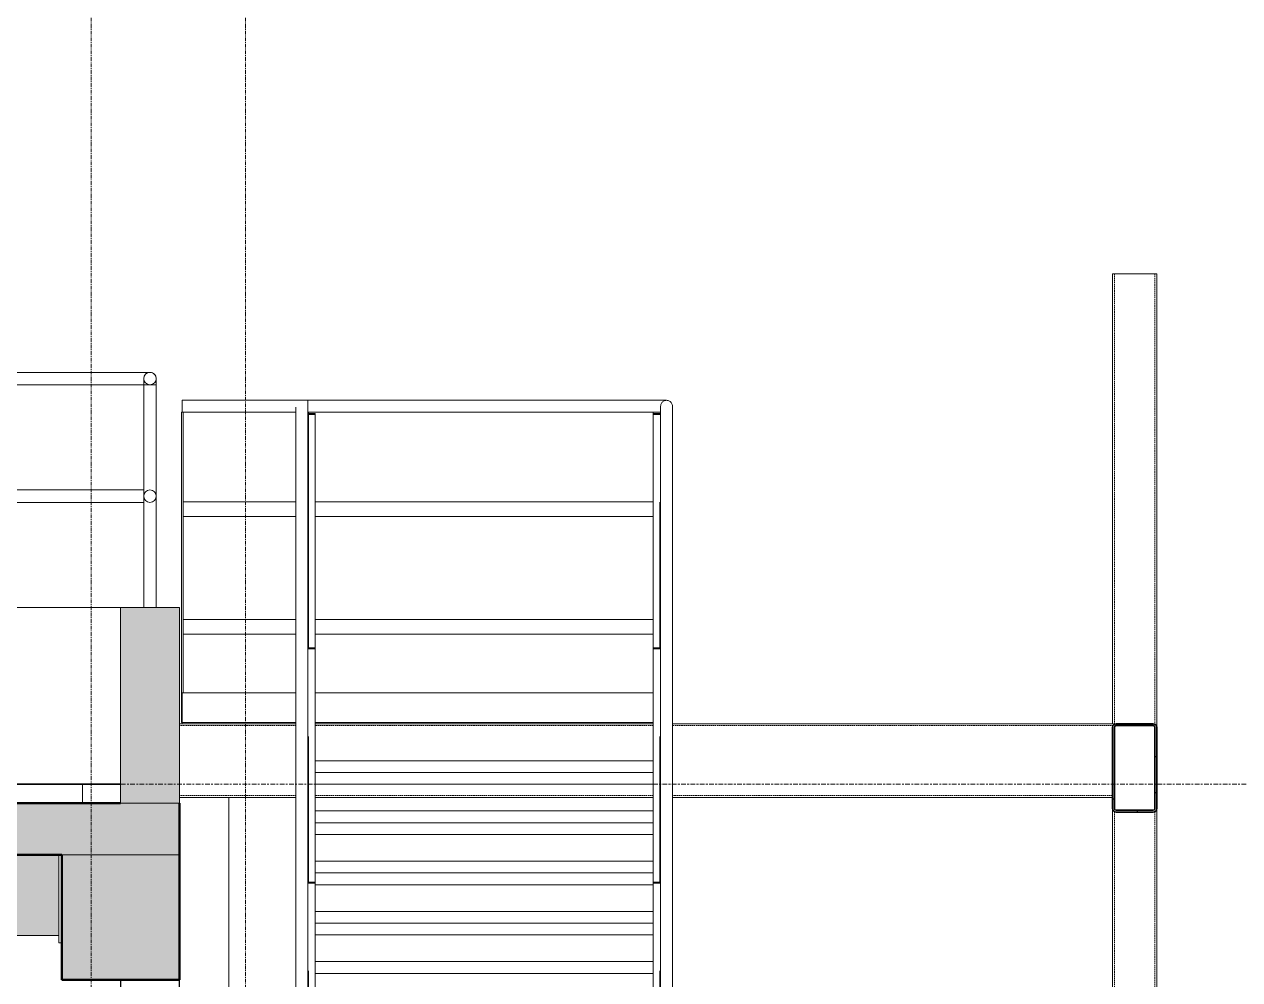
# Model space of a CAD drawing. Header units: millimetres. Extents: x -29259 to 87313, y -139821 to 46728.
# Drawn here: x 10380 to 14513, y -71766 to -68518 of the extents above; entities that cross this region are included whole.
import ezdxf

# ---------------------------------------------------------------- set-up
doc = ezdxf.new("R2010")
doc.units = ezdxf.units.MM
for name, pattern in [('Centre', [31.75, 6.35, -4.7625, 15.875, -4.7625]), ('Grid Line', [22.225, 12.7, -3.175, 3.175, -3.175]), ('Hidden', [7.14375, 4.7625, -2.38125])]:
    doc.linetypes.add(name, pattern=pattern)
for name, color, linetype, lineweight in [('A-DETL-GENF', 92, 'Continuous', 9), ('A-DETL-THIN', 151, 'Continuous', 9), ('A-FLOR', 192, 'Continuous', 9), ('A-FLOR-HRAL', 11, 'Continuous', 9), ('A-FLOR-LEVL', 51, 'Continuous', 9), ('A-FLOR-PATT', 8, 'Continuous', 18), ('A-WALL', 113, 'Continuous', 18), ('A-WALL-PATT', 111, 'Continuous', 18), ('P-PIPE', 3, 'Continuous', 9), ('S-BEAM', 12, 'Continuous', 9), ('S-COLS', 52, 'Continuous', 18), ('S-FSTN', 2, 'Continuous', 9), ('S-GRID', 8, 'Continuous', 9), ('S-STRS', 31, 'Continuous', 9)]:
    doc.layers.add(name, color=color, linetype=linetype, lineweight=lineweight)
pattern_1 = [(45, (8690.73, 6935), (-251.447, 251.447), []), (45, (8690.73, 7316), (-251.447, 251.447), [])]

# ---------------------------------------------------------------- blocks, each defined once
blk = doc.blocks.new('Family - 1305985-SECTION AA')
at = {"layer": 'S-FSTN', "color": 250}
for p, q in [((13890, 12560), (13890, 12260)), ((13890, 12260), (13900, 12260))]:
    blk.add_line(p, q, dxfattribs=at)
blk = doc.blocks.new('Roaster Building_ST_RVT2022_detached_rvt-1-SECTION AA')
at = {"layer": 'A-FLOR-PATT', "lineweight": 9}
h = blk.add_hatch(color=254, dxfattribs=at)
h.paths.add_polyline_path([(300, 12560), (10098.1, 12560), (10098.1, 12735), (300, 12735), (300, 12698.1)])
h.paths.add_polyline_path([(14300, 12560), (14300, 12735), (13103.2, 12735), (13103.2, 12560), (14257.6, 12560)])
h.paths.add_polyline_path([(12294.8, 12560), (12294.8, 12735), (10718.7, 12735), (10718.7, 12560), (12292, 12560)])
at = {"layer": 'S-BEAM', "lineweight": 5}
blk.add_hatch(color=256, dxfattribs=at).paths.add_polyline_path([(13900, 12135), (14300, 12135), (14300, 12560), (13900, 12560), (13900, 12330.2)])
at = {"layer": 'A-FLOR', "color": 90, "lineweight": 35}
for p, q in [((14100, 12735), (13103.2, 12735)), ((14300, 12560), (14300, 12735)), ((13103.2, 12560), (13900, 12560))]:
    blk.add_line(p, q, dxfattribs=at)
at = {"layer": 'A-FLOR', "color": 250}
blk.add_line((13900, 12560), (14300, 12560), dxfattribs=at)
at = {"layer": 'S-BEAM', "color": 90, "lineweight": 35}
for p, q in [((13900, 12560), (13900, 12135)), ((14300, 12135), (14300, 12560)), ((13900, 12135), (14300, 12135))]:
    blk.add_line(p, q, dxfattribs=at)
at = {"layer": 'S-BEAM', "color": 250}
for p, q in [((14300, 12560), (13900, 12560)), ((12292, 12285), (13890, 12285))]:
    blk.add_line(p, q, dxfattribs=at)
at = {"layer": 'S-COLS', "color": 250, "lineweight": 9}
blk.add_line((13700, 13400), (14100, 13400), dxfattribs=at)
at = {"layer": 'S-FSTN', "color": 250, "lineweight": 9}
blk.add_blockref('Family - 1305985-SECTION AA', (0, 0), dxfattribs=at)
blk = doc.blocks.new('RHS-Rectangular Hollow Section-Column - 300x150x6RHS-1532597-SECTION AA')
at = {"layer": 'S-COLS', "color": 250, "linetype": 'Hidden', "lineweight": 9}
for p, q in [((17479.6, 13002.5), (17479.6, 14535)), ((17617.6, 14535), (17617.6, 13002.5)), ((17479.6, 8222.5), (17479.6, 12707.5)), ((17617.6, 12707.5), (17617.6, 8222.5))]:
    blk.add_line(p, q, dxfattribs=at)
blk = doc.blocks.new('RHS-Rectangular Hollow Section-Column - 804093-SECTION AA')
at = {"layer": 'S-COLS', "color": 250, "lineweight": 9}
for p, q in [((17473.6, 14535), (17473.6, 13005)), ((17473.6, 14535), (17485.6, 14535)), ((17485.6, 14535), (17611.6, 14535)), ((17611.6, 14535), (17623.6, 14535)), ((17623.6, 12993), (17623.6, 14535)), ((17473.6, 12717), (17473.6, 8213)), ((17623.6, 8213), (17623.6, 12717))]:
    blk.add_line(p, q, dxfattribs=at)
blk = doc.blocks.new('RHS-Rectangular Hollow Section - 300x150x6RHS-1527276-SECTION AA')
at = {"layer": 'S-BEAM'}
h = blk.add_hatch(dxfattribs=at)
h.set_pattern_fill('FP_1', color=256, style=0, pattern_type=2)
h.set_pattern_definition(pattern_1)
h.paths.add_polyline_path([(17519.3, 12705), (17611.6, 12705), (17620.1, 12708.5), (17623.6, 12717), (17623.6, 12993), (17620.1, 13001.5), (17611.6, 13005), (17485.6, 13005), (17477.1, 13001.5), (17473.6, 12993), (17473.6, 12717), (17477.1, 12708.5), (17485.6, 12705)])
h.paths.add_polyline_path([(17485.6, 12711), (17481.4, 12712.8), (17479.6, 12717), (17479.6, 12993), (17481.4, 12997.2), (17485.6, 12999), (17611.6, 12999), (17615.8, 12997.2), (17617.6, 12993), (17617.6, 12717), (17615.8, 12712.8), (17611.6, 12711), (17519.3, 12711)])
at = {"layer": 'S-BEAM', "color": 90, "lineweight": 35}
for p, q in [((17473.6, 12993), (17473.6, 12717)), ((17479.6, 12717), (17479.6, 12993)), ((17611.6, 13005), (17485.6, 13005)), ((17485.6, 12999), (17611.6, 12999)), ((17617.6, 12993), (17617.6, 12717)), ((17623.6, 12717), (17623.6, 12993)), ((17611.6, 12711), (17485.6, 12711)), ((17485.6, 12705), (17611.6, 12705))]:
    blk.add_line(p, q, dxfattribs=at)
for centre, radius, start, end in [((17485.6, 12993), 12, 90, 180), ((17485.6, 12993), 6, 90, 180), ((17611.6, 12993), 12, 0, 90), ((17611.6, 12993), 6, 0, 90), ((17485.6, 12717), 12, 180, 270), ((17485.6, 12717), 6, 180, 270), ((17611.6, 12717), 12, 270, 0), ((17611.6, 12717), 6, 270, 0)]:
    blk.add_arc(centre, radius, start, end, dxfattribs=at)
blk = doc.blocks.new('RHS-Rectangular Hollow Section - 250x150x6RHS-1532382-SECTION AA')
at = {"layer": 'S-BEAM', "color": 250}
for p, q in [((14696.6, 13005), (14300, 13005)), ((15911.6, 13005), (14761.6, 13005)), ((17476.1, 13005), (15976.6, 13005)), ((17476.1, 13005), (17476.1, 12999.1)), ((14300, 12755), (14696.6, 12755)), ((14761.6, 12755), (15911.6, 12755)), ((15976.6, 12755), (17473.6, 12755))]:
    blk.add_line(p, q, dxfattribs=at)
at = {"layer": 'S-BEAM', "color": 250, "linetype": 'Hidden'}
for p, q in [((14696.6, 12999), (14300, 12999)), ((15911.6, 12999), (14761.6, 12999)), ((17476.1, 12999), (15976.6, 12999)), ((14696.6, 12761), (14300, 12761)), ((15911.6, 12761), (14761.6, 12761)), ((17473.6, 12761), (15976.6, 12761))]:
    blk.add_line(p, q, dxfattribs=at)
blk = doc.blocks.new('Railing - MS FLAT 50x5mm-V39-SECTION AA')
at = {"layer": 'A-FLOR-HRAL', "color": 253}
for p, q in [((15911.6, 14065), (15911.6, 14059.9)), ((15936.6, 14065), (15911.6, 14065))]:
    blk.add_line(p, q, dxfattribs=at)
blk = doc.blocks.new('Railing - MS FLAT 50x5mm-V44-SECTION AA')
at = {"layer": 'A-FLOR-HRAL', "color": 253}
for p, q in [((15911.6, 14059.9), (15936.6, 14059.9)), ((15911.6, 14056.5), (15911.6, 14059.9)), ((15911.6, 14056.5), (15911.6, 13263.3)), ((15936.6, 14056.5), (15911.6, 14056.5))]:
    blk.add_line(p, q, dxfattribs=at)
blk = doc.blocks.new('Railing - MS FLAT 50x5mm-V49-SECTION AA')
at = {"layer": 'A-FLOR-HRAL', "color": 253}
for p, q in [((15911.6, 12466.6), (15936.6, 12466.6)), ((15911.6, 12463.2), (15911.6, 12466.6)), ((15911.6, 12463.2), (15911.6, 11302.9)), ((15936.6, 12463.2), (15911.6, 12463.2)), ((15961.6, 11302.9), (15961.6, 11684)), ((15948.6, 11302.9), (15961.6, 11302.9))]:
    blk.add_line(p, q, dxfattribs=at)
blk = doc.blocks.new('Railing - MS FLAT 50x5mm-V50-SECTION AA')
at = {"layer": 'A-FLOR-HRAL', "color": 253}
for p, q in [((15911.6, 13263.3), (15936.8, 13263.3)), ((15911.6, 13259.9), (15911.6, 13263.3)), ((15911.6, 13259.9), (15911.6, 12466.6)), ((15936.8, 13259.9), (15911.6, 13259.9))]:
    blk.add_line(p, q, dxfattribs=at)
blk = doc.blocks.new('Railing - Railing-1525472-SECTION AA')
at = {"layer": 'A-FLOR-HRAL', "color": 253}
for p, q in [((15936.6, 14085), (15936.6, 11701.3)), ((15976.6, 11708.2), (15976.6, 14085)), ((15934.1, 13758.3), (15934.1, 13263.3)), ((15934.1, 12961.6), (15934.1, 12466.6)), ((15934.1, 12165), (15934.1, 11380.1))]:
    blk.add_line(p, q, dxfattribs=at)
blk.add_open_spline([(15976.6, 14085), (15976.6, 14086.8), (15976.1, 14090.2), (15974.1, 14095.1), (15970.9, 14099.3), (15965.3, 14103.6), (15956.6, 14105.9), (15947.9, 14103.6), (15942.3, 14099.3), (15939.1, 14095.1), (15937.1, 14090.2), (15936.6, 14086.8), (15936.6, 14085)], degree=3, knots=[0, 0, 0, 0, 0.083333, 0.166667, 0.25, 0.333333, 0.5, 0.666667, 0.75, 0.833333, 0.916667, 1, 1, 1, 1], dxfattribs=at)
for name in ['Railing - MS FLAT 50x5mm-V39-SECTION AA', 'Railing - MS FLAT 50x5mm-V44-SECTION AA', 'Railing - MS FLAT 50x5mm-V50-SECTION AA', 'Railing - MS FLAT 50x5mm-V49-SECTION AA']:
    blk.add_blockref(name, (0, 0))
blk = doc.blocks.new('Top Rail Type - Top Rail_Internal_-1525505-SECTION AA')
at = {"layer": 'A-FLOR-HRAL', "color": 253}
for p, q in [((15936.6, 14085), (15936.6, 11701.3)), ((15976.6, 11708.2), (15976.6, 14085))]:
    blk.add_line(p, q, dxfattribs=at)
blk.add_open_spline([(15976.6, 14085), (15976.6, 14086.8), (15976.1, 14090.2), (15974.1, 14095.1), (15970.9, 14099.3), (15965.3, 14103.6), (15956.6, 14105.9), (15947.9, 14103.6), (15942.3, 14099.3), (15939.1, 14095.1), (15937.1, 14090.2), (15936.6, 14086.8), (15936.6, 14085)], degree=3, knots=[0, 0, 0, 0, 0.083333, 0.166667, 0.25, 0.333333, 0.5, 0.666667, 0.75, 0.833333, 0.916667, 1, 1, 1, 1], dxfattribs=at)
blk = doc.blocks.new('Railing - MS FLAT 50x5mm-V51-SECTION AA')
at = {"layer": 'A-FLOR-HRAL', "color": 253}
for p, q in [((14739.6, 14065), (14735.9, 14065)), ((14739.6, 13263.3), (14739.6, 14065))]:
    blk.add_line(p, q, dxfattribs=at)
blk = doc.blocks.new('Railing - MS FLAT 50x5mm-V52-SECTION AA')
at = {"layer": 'A-FLOR-HRAL', "color": 253}
for p, q in [((14307, 13010), (14307, 14065)), ((14313, 14065), (14307, 14065)), ((14313, 13110), (14313, 14065)), ((14307, 13010), (14310, 13010))]:
    blk.add_line(p, q, dxfattribs=at)
blk = doc.blocks.new('Railing - Railing-1525920-SECTION AA')
at = {"layer": 'A-FLOR-HRAL', "color": 253}
for p, q in [((14313, 13760), (14696.7, 13760)), ((14696.7, 13710), (14313, 13710)), ((14313, 13360), (14696.8, 13360)), ((14696.8, 13310), (14313, 13310)), ((14310, 13010), (14310, 13110)), ((14310, 13110), (14696.6, 13110)), ((14696.6, 13010), (14310, 13010))]:
    blk.add_line(p, q, dxfattribs=at)
for name in ['Railing - MS FLAT 50x5mm-V52-SECTION AA', 'Railing - MS FLAT 50x5mm-V51-SECTION AA']:
    blk.add_blockref(name, (0, 0))
blk = doc.blocks.new('Top Rail Type - Top Rail_Internal_-1525953-SECTION AA')
at = {"layer": 'A-FLOR-HRAL', "color": 253}
for p, q in [((14736.6, 14105), (14310, 14105)), ((14310, 14085), (14310, 14105)), ((14736.6, 14105), (14736.6, 14085)), ((14310, 14065), (14310, 14085)), ((14310, 14065), (14696.9, 14065)), ((14735.2, 14065), (14736.6, 14065)), ((14736.6, 14085), (14736.6, 14065.7))]:
    blk.add_line(p, q, dxfattribs=at)
blk = doc.blocks.new('Railing - MS FLAT 50x5mm-1534106-SECTION AA')
at = {"layer": 'A-FLOR-HRAL', "color": 253}
for p, q in [((14739.6, 14059.9), (14761.6, 14059.9)), ((14761.6, 14056.5), (14739.6, 14056.5)), ((14761.6, 14059.9), (14761.6, 14056.5)), ((14761.6, 13263.3), (14761.6, 14056.5))]:
    blk.add_line(p, q, dxfattribs=at)
blk = doc.blocks.new('Railing - MS FLAT 50x5mm-1534109-SECTION AA')
at = {"layer": 'A-FLOR-HRAL', "color": 253}
for p, q in [((14736.4, 13263.3), (14761.6, 13263.3)), ((14761.6, 13259.9), (14736.4, 13259.9)), ((14761.6, 13263.3), (14761.6, 13259.9)), ((14761.6, 12466.6), (14761.6, 13259.9))]:
    blk.add_line(p, q, dxfattribs=at)
blk = doc.blocks.new('Railing - MS FLAT 50x5mm-1534111-SECTION AA')
at = {"layer": 'A-FLOR-HRAL', "color": 253}
for p, q in [((14736.6, 12466.6), (14761.6, 12466.6)), ((14761.6, 12463.2), (14736.6, 12463.2)), ((14761.6, 12466.6), (14761.6, 12463.2)), ((14761.6, 11302.9), (14761.6, 12463.2)), ((14711.6, 11302.9), (14711.6, 11679.2)), ((14711.6, 11302.9), (14724.6, 11302.9))]:
    blk.add_line(p, q, dxfattribs=at)
blk = doc.blocks.new('Railing - Railing-1526293-SECTION AA')
at = {"layer": 'A-FLOR-HRAL'}
h = blk.add_hatch(dxfattribs=at)
h.set_pattern_fill('FP_1', color=256, style=0, pattern_type=2)
h.set_pattern_definition(pattern_1)
h.paths.add_polyline_path([(14739.1, 11322.5), (14739.1, 11380.1), (14734.1, 11380.1), (14734.1, 11322.5)])
h = blk.add_hatch(dxfattribs=at)
h.set_pattern_fill('FP_1', color=256, style=0, pattern_type=2)
h.set_pattern_definition(pattern_1)
h.paths.add_polyline_path([(14739.1, 10922.5), (14739.1, 10980.1), (14734.1, 10980.1), (14734.1, 10922.5)])
at = {"layer": 'A-FLOR-HRAL', "color": 253}
for p, q in [((14696.6, 14081.2), (14696.6, 11701.3)), ((14736.6, 11701.3), (14736.6, 14081.2)), ((14739.1, 13263.3), (14739.1, 13745.8)), ((14739.1, 12466.6), (14739.1, 12961.6)), ((14739.1, 11380.1), (14739.1, 12165)), ((14734.1, 11690.3), (14734.1, 11380.1)), ((14734.1, 11322.5), (14734.1, 10980.1)), ((14739.1, 10980.1), (14739.1, 11322.5))]:
    blk.add_line(p, q, dxfattribs=at)
at = {"layer": 'A-FLOR-HRAL', "color": 133, "lineweight": 18}
for p, q in [((14739.1, 11380.1), (14734.1, 11380.1)), ((14734.1, 11380.1), (14734.1, 11322.5)), ((14739.1, 11322.5), (14739.1, 11380.1)), ((14734.1, 11322.5), (14739.1, 11322.5)), ((14739.1, 10980.1), (14734.1, 10980.1)), ((14734.1, 10980.1), (14734.1, 10922.5)), ((14739.1, 10922.5), (14739.1, 10980.1)), ((14734.1, 10922.5), (14739.1, 10922.5))]:
    blk.add_line(p, q, dxfattribs=at)
at = {"layer": 'A-FLOR-HRAL', "color": 133, "lineweight": 18, "flags": 128}
for points in [[(14736.6, 11701.3), (14736, 11706.8), (14734.3, 11712), (14731.6, 11716.6), (14728, 11720.2), (14723.7, 11722.8), (14719, 11724.2), (14714.2, 11724.2), (14709.5, 11722.8), (14705.2, 11720.2), (14701.6, 11716.6), (14698.9, 11712), (14697.2, 11706.8), (14696.6, 11701.3)], [(14696.6, 11701.3), (14697.2, 11695.8), (14698.9, 11690.6), (14701.6, 11686.1), (14705.2, 11682.4), (14709.5, 11679.8), (14714.2, 11678.5), (14719, 11678.5), (14723.7, 11679.8), (14728, 11682.4), (14731.6, 11686.1), (14734.3, 11690.6), (14736, 11695.8), (14736.6, 11701.3)]]:
    blk.add_lwpolyline(points, dxfattribs=at)
for name in ['Railing - MS FLAT 50x5mm-1534106-SECTION AA', 'Railing - MS FLAT 50x5mm-1534109-SECTION AA', 'Railing - MS FLAT 50x5mm-1534111-SECTION AA']:
    blk.add_blockref(name, (0, 0))
blk = doc.blocks.new('Top Rail Type - Top Rail_Internal_-1526297-SECTION AA')
at = {"layer": 'A-FLOR-HRAL', "color": 253}
for p, q in [((14696.6, 14081.2), (14696.6, 11701.3)), ((14736.6, 11701.3), (14736.6, 14081.2))]:
    blk.add_line(p, q, dxfattribs=at)
at = {"layer": 'A-FLOR-HRAL', "color": 253, "flags": 128}
for points in [[(14736.6, 11701.3), (14736, 11706.8), (14734.3, 11712), (14731.6, 11716.6), (14728, 11720.2), (14723.7, 11722.8), (14719, 11724.2), (14714.2, 11724.2), (14709.5, 11722.8), (14705.2, 11720.2), (14701.6, 11716.6), (14698.9, 11712), (14697.2, 11706.8), (14696.6, 11701.3)], [(14696.6, 11701.3), (14697.2, 11695.8), (14698.9, 11690.6), (14701.6, 11686.1), (14705.2, 11682.4), (14709.5, 11679.8), (14714.2, 11678.5), (14719, 11678.5), (14723.7, 11679.8), (14728, 11682.4), (14731.6, 11686.1), (14734.3, 11690.6), (14736, 11695.8), (14736.6, 11701.3)]]:
    blk.add_lwpolyline(points, dxfattribs=at)
blk = doc.blocks.new('Railing - Railing-1534487-SECTION AA')
at = {"layer": 'A-FLOR-HRAL', "color": 253}
for p, q in [((14761.6, 13760), (15911.6, 13760)), ((14761.6, 13710), (15911.6, 13710)), ((14761.6, 13360), (15911.6, 13360)), ((14761.6, 13310), (15911.6, 13310)), ((14761.6, 13110), (15911.6, 13110))]:
    blk.add_line(p, q, dxfattribs=at)
blk.add_blockref('Railing - MS FLAT 50x5mm-V39-SECTION AA', (0, 0))
blk = doc.blocks.new('Top Rail Type - Top Rail_Internal_-1534491-SECTION AA')
at = {"layer": 'A-FLOR-HRAL', "color": 253}
for p, q in [((15956.6, 14105), (14736.6, 14105)), ((14739.6, 14065), (15911.6, 14065))]:
    blk.add_line(p, q, dxfattribs=at)
blk = doc.blocks.new('Roaster Building_ST_RVT2022 _SST__rvt-1-SECTION AA')
at = {"layer": 'A-FLOR-PATT', "lineweight": 9}
h = blk.add_hatch(color=254, dxfattribs=at)
h.paths.add_polyline_path([(300, 12560), (10098.1, 12560), (10098.1, 12735), (300, 12735), (300, 12698.1)])
h.paths.add_polyline_path([(14300, 12560), (14300, 12735), (13103.2, 12735), (13103.2, 12560), (14257.6, 12560)])
h.paths.add_polyline_path([(12294.8, 12560), (12294.8, 12735), (10718.7, 12735), (10718.7, 12560), (11927.9, 12560)])
at = {"layer": 'S-BEAM', "lineweight": 5}
h = blk.add_hatch(color=50, dxfattribs=at)
h.paths.add_polyline_path([(9980, 12285), (10808.4, 12285), (10808.4, 12560), (9980, 12560), (9980, 12303.8)])
h.paths.add_polyline_path([(11108.4, 12285), (11992, 12285), (11992, 12560), (11108.4, 12560), (11108.4, 12410.1)])
h.paths.add_polyline_path([(12673.4, 12285), (13890, 12285), (13890, 12560), (12292, 12560), (12292, 12285), (12300.6, 12285)])
blk.add_hatch(color=9, dxfattribs=at).paths.add_polyline_path([(13900, 12135), (14300, 12135), (14300, 12560), (13900, 12560), (13900, 12330.2)])
at = {"layer": 'A-FLOR', "color": 255, "lineweight": 50}
for p, q in [((14100, 12735), (13103.2, 12735)), ((14300, 12560), (14300, 12735)), ((13103.2, 12560), (13900, 12560))]:
    blk.add_line(p, q, dxfattribs=at)
at = {"layer": 'A-FLOR', "color": 7, "lineweight": 18}
blk.add_line((13900, 12560), (14300, 12560), dxfattribs=at)
at = {"layer": 'S-BEAM', "color": 255, "lineweight": 50}
for p, q in [((13900, 12560), (13900, 12135)), ((14300, 12135), (14300, 12560)), ((13900, 12135), (14300, 12135))]:
    blk.add_line(p, q, dxfattribs=at)
at = {"layer": 'S-BEAM', "color": 7, "lineweight": 18}
for p, q in [((14300, 12560), (13900, 12560)), ((12292, 12285), (13890, 12285))]:
    blk.add_line(p, q, dxfattribs=at)
at = {"layer": 'S-COLS', "color": 250, "lineweight": 9}
blk.add_line((13700, 13400), (14100, 13400), dxfattribs=at)
at = {"layer": 'S-STRS', "color": 253}
for p, q in [((14310, 13005), (14310, 13010)), ((14696.6, 13005), (14310, 13005)), ((14761.6, 13010), (15911.6, 13010)), ((15911.6, 13005), (14761.6, 13005)), ((14761.6, 12879.3), (15911.6, 12879.3)), ((14761.6, 12839.3), (15911.6, 12839.3)), ((14761.6, 12799.3), (15911.6, 12799.3)), ((14761.6, 12708.6), (15911.6, 12708.6)), ((14761.6, 12668.6), (15911.6, 12668.6)), ((14761.6, 12628.6), (15911.6, 12628.6)), ((14761.6, 12537.9), (15911.6, 12537.9)), ((14761.6, 12497.9), (15911.6, 12497.9)), ((14761.6, 12457.9), (15911.6, 12457.9)), ((14761.6, 12367.1), (15911.6, 12367.1)), ((14761.6, 12327.1), (15911.6, 12327.1)), ((14761.6, 12287.1), (15911.6, 12287.1)), ((14761.6, 12196.4), (15911.6, 12196.4)), ((14761.6, 12156.4), (15911.6, 12156.4))]:
    blk.add_line(p, q, dxfattribs=at)
at = {"layer": 'A-FLOR-HRAL', "color": 250, "lineweight": 9}
for name in ['Top Rail Type - Top Rail_Internal_-1525953-SECTION AA', 'Top Rail Type - Top Rail_Internal_-1534491-SECTION AA', 'Railing - Railing-1525472-SECTION AA', 'Top Rail Type - Top Rail_Internal_-1525505-SECTION AA', 'Railing - Railing-1525920-SECTION AA', 'Railing - Railing-1526293-SECTION AA', 'Top Rail Type - Top Rail_Internal_-1526297-SECTION AA', 'Railing - Railing-1534487-SECTION AA']:
    blk.add_blockref(name, (0, 0), dxfattribs=at)
at = {"layer": 'S-BEAM', "color": 250, "lineweight": 9}
for name in ['RHS-Rectangular Hollow Section - 250x150x6RHS-1532382-SECTION AA', 'RHS-Rectangular Hollow Section - 300x150x6RHS-1527276-SECTION AA']:
    blk.add_blockref(name, (0, 0), dxfattribs=at)
at = {"layer": 'S-COLS', "color": 250, "lineweight": 9}
for name in ['RHS-Rectangular Hollow Section-Column - 804093-SECTION AA', 'RHS-Rectangular Hollow Section-Column - 300x150x6RHS-1532597-SECTION AA']:
    blk.add_blockref(name, (0, 0), dxfattribs=at)
at = {"layer": 'S-FSTN', "color": 250, "lineweight": 9}
blk.add_blockref('Family - 1305985-SECTION AA', (0, 0), dxfattribs=at)
blk = doc.blocks.new('Railing - Dia 42_4mm-899830-SECTION AA')
at = {"layer": 'A-FLOR-HRAL'}
for p, q in [((14178.8, 14178.8), (14178.8, 14157.6)), ((14221.2, 14157.6), (14221.2, 14178.8))]:
    blk.add_line(p, q, dxfattribs=at)
blk = doc.blocks.new('Railing - 42_4-899832-SECTION AA')
at = {"layer": 'A-FLOR-HRAL'}
for p, q in [((14178.8, 14157.6), (14178.8, 13400)), ((14178.9, 14157.6), (14178.8, 14157.6)), ((14221.2, 14157.6), (14221.1, 14157.6)), ((14221.2, 13400), (14221.2, 14157.6))]:
    blk.add_line(p, q, dxfattribs=at)
at = {"layer": 'A-FLOR-HRAL', "lineweight": 18}
for p, q in [((14178.9, 14157.6), (14178.9, 13400)), ((14221.1, 14157.6), (14178.9, 14157.6)), ((14221.1, 13400), (14221.1, 14157.6))]:
    blk.add_line(p, q, dxfattribs=at)
blk = doc.blocks.new('Railing - Railing-893118-SECTION AA')
at = {"layer": 'A-FLOR-HRAL', "lineweight": 18}
for centre, start, end in [((14200, 14178.8), 0, 180), ((14200, 14178.8), 180, 0), ((14200, 13778.8), 0, 180), ((14200, 13778.8), 180, 0)]:
    blk.add_arc(centre, 21.2, start, end, dxfattribs=at)
for name in ['Railing - Dia 42_4mm-899830-SECTION AA', 'Railing - 42_4-899832-SECTION AA']:
    blk.add_blockref(name, (0, 0))
blk = doc.blocks.new('Top Rail Type - Top Rail_Internal_-893323-SECTION AA')
at = {"layer": 'A-FLOR-HRAL'}
for start, end in [(0, 180), (180, 0)]:
    blk.add_arc((14200, 14178.8), 21.2, start, end, dxfattribs=at)
blk = doc.blocks.new('Railing - Railing-906723-SECTION AA')
at = {"layer": 'A-FLOR-HRAL'}
for p, q in [((14178.8, 13800), (300, 13800)), ((300, 13757.6), (14178.8, 13757.6))]:
    blk.add_line(p, q, dxfattribs=at)
blk = doc.blocks.new('Top Rail Type - Top Rail_Internal_-907092-SECTION AA')
at = {"layer": 'A-FLOR-HRAL'}
for p, q in [((14200, 14200), (300, 14200)), ((300, 14157.6), (14178.8, 14157.6))]:
    blk.add_line(p, q, dxfattribs=at)
for start, end in [(145.3367, 180), (109.3015, 142.4111), (75, 105), (37.589, 70.6985), (0, 34.6633)]:
    blk.add_arc((14200, 14178.8), 21.2, start, end, dxfattribs=at)

msp = doc.modelspace()

# ---------------------------------------------------------------- hatches: boundary and pattern name
at = {"layer": 'A-DETL-GENF'}
msp.add_hatch(color=254, dxfattribs=at).paths.add_polyline_path([(10907.1, -71166.5), (10907.1, -70501.5), (10707.1, -70501.5), (10707.1, -71166.5), (10864.7, -71166.5)])
at = {"layer": 'A-FLOR-PATT', "lineweight": 9}
h = msp.add_hatch(dxfattribs=at)
h.set_pattern_fill('FP_2', color=256, style=0, pattern_type=2)
h.set_pattern_definition([(0, (5297.82, -76966.47), (0, 240), []), (90, (5297.82, -76966.47), (-240, 1e-14), [])])
h.paths.add_polyline_path([(4155, -71166.5), (6526.9, -71166.5), (6526.9, -71101.5), (-3092.9, -71101.5), (-3092.9, -71166.5), (4061.8, -71166.5)])
h.paths.add_polyline_path([(10707.1, -71166.5), (10707.1, -71101.5), (9861, -71101.5), (9861, -71166.5), (10678.4, -71166.5)])
h.paths.add_polyline_path([(8751.2, -71166.5), (8751.2, -71101.5), (7504, -71101.5), (7504, -71166.5), (8721.3, -71166.5)])
at = {"layer": 'A-WALL-PATT', "lineweight": 9}
h = msp.add_hatch(dxfattribs=at)
h.set_pattern_fill('FP_1', color=256, style=0, pattern_type=2)
h.set_pattern_definition([(45, (5297.82, -76966.47), (-251.447, 251.447), []), (45, (5297.82, -76585.47), (-251.447, 251.447), [])])
h.paths.add_polyline_path([(10864.7, -75736.5), (10907.1, -75736.5), (10907.1, -73271.5), (10707.1, -73271.5), (10707.1, -75736.5), (10771.5, -75736.5)])
h.paths.add_polyline_path([(10707.1, -72871.5), (10907.1, -72871.5), (10907.1, -71766.5), (10707.1, -71766.5), (10707.1, -71939.3)])

# ---------------------------------------------------------------- linework, layer by layer
at = {"layer": 'A-DETL-THIN'}
for p, q in [((10907.1, -70501.5), (10707.1, -70501.5)), ((10707.1, -70501.5), (10707.1, -71166.5)), ((10907.1, -71166.5), (10907.1, -70501.5)), ((10707.1, -71166.5), (10907.1, -71166.5))]:
    msp.add_line(p, q, dxfattribs=at)
at = {"layer": 'A-FLOR', "lineweight": 35}
for p, q in [((10707.1, -71101.5), (9861, -71101.5)), ((9861, -71166.5), (10707.1, -71166.5))]:
    msp.add_line(p, q, dxfattribs=at)
at = {"layer": 'A-FLOR-LEVL', "linetype": 'Centre'}
msp.add_line((-6606.3, -71101.5), (18373.6, -71101.5), dxfattribs=at)
at = {"layer": 'A-WALL', "lineweight": 25}
for p, q in [((10907.1, -71766.5), (10707.1, -71766.5)), ((10707.1, -71766.5), (10707.1, -72871.5)), ((10907.1, -72871.5), (10907.1, -71766.5))]:
    msp.add_line(p, q, dxfattribs=at)
at = {"layer": 'P-PIPE'}
msp.add_line((11075.4, -74576.5), (11075.4, -71146.5), dxfattribs=at)
at = {"layer": 'S-GRID', "linetype": 'Grid Line'}
for p, q in [((10607.1, -86911), (10607.1, -58142.7)), ((11131.7, -86911), (11131.7, -59412.7))]:
    msp.add_line(p, q, dxfattribs=at)

# ---------------------------------------------------------------- block references
at = {"lineweight": 5}
for name in ['Roaster Building_ST_RVT2022 _SST__rvt-1-SECTION AA', 'Roaster Building_ST_RVT2022_detached_rvt-1-SECTION AA']:
    msp.add_blockref(name, (-3392.9, -83901.5), dxfattribs=at)
at = {"layer": 'A-FLOR-HRAL'}
for name in ['Railing - Railing-906723-SECTION AA', 'Top Rail Type - Top Rail_Internal_-907092-SECTION AA', 'Railing - Railing-893118-SECTION AA', 'Top Rail Type - Top Rail_Internal_-893323-SECTION AA']:
    msp.add_blockref(name, (-3392.9, -83901.5), dxfattribs=at)

doc.saveas('drawing.dxf')
